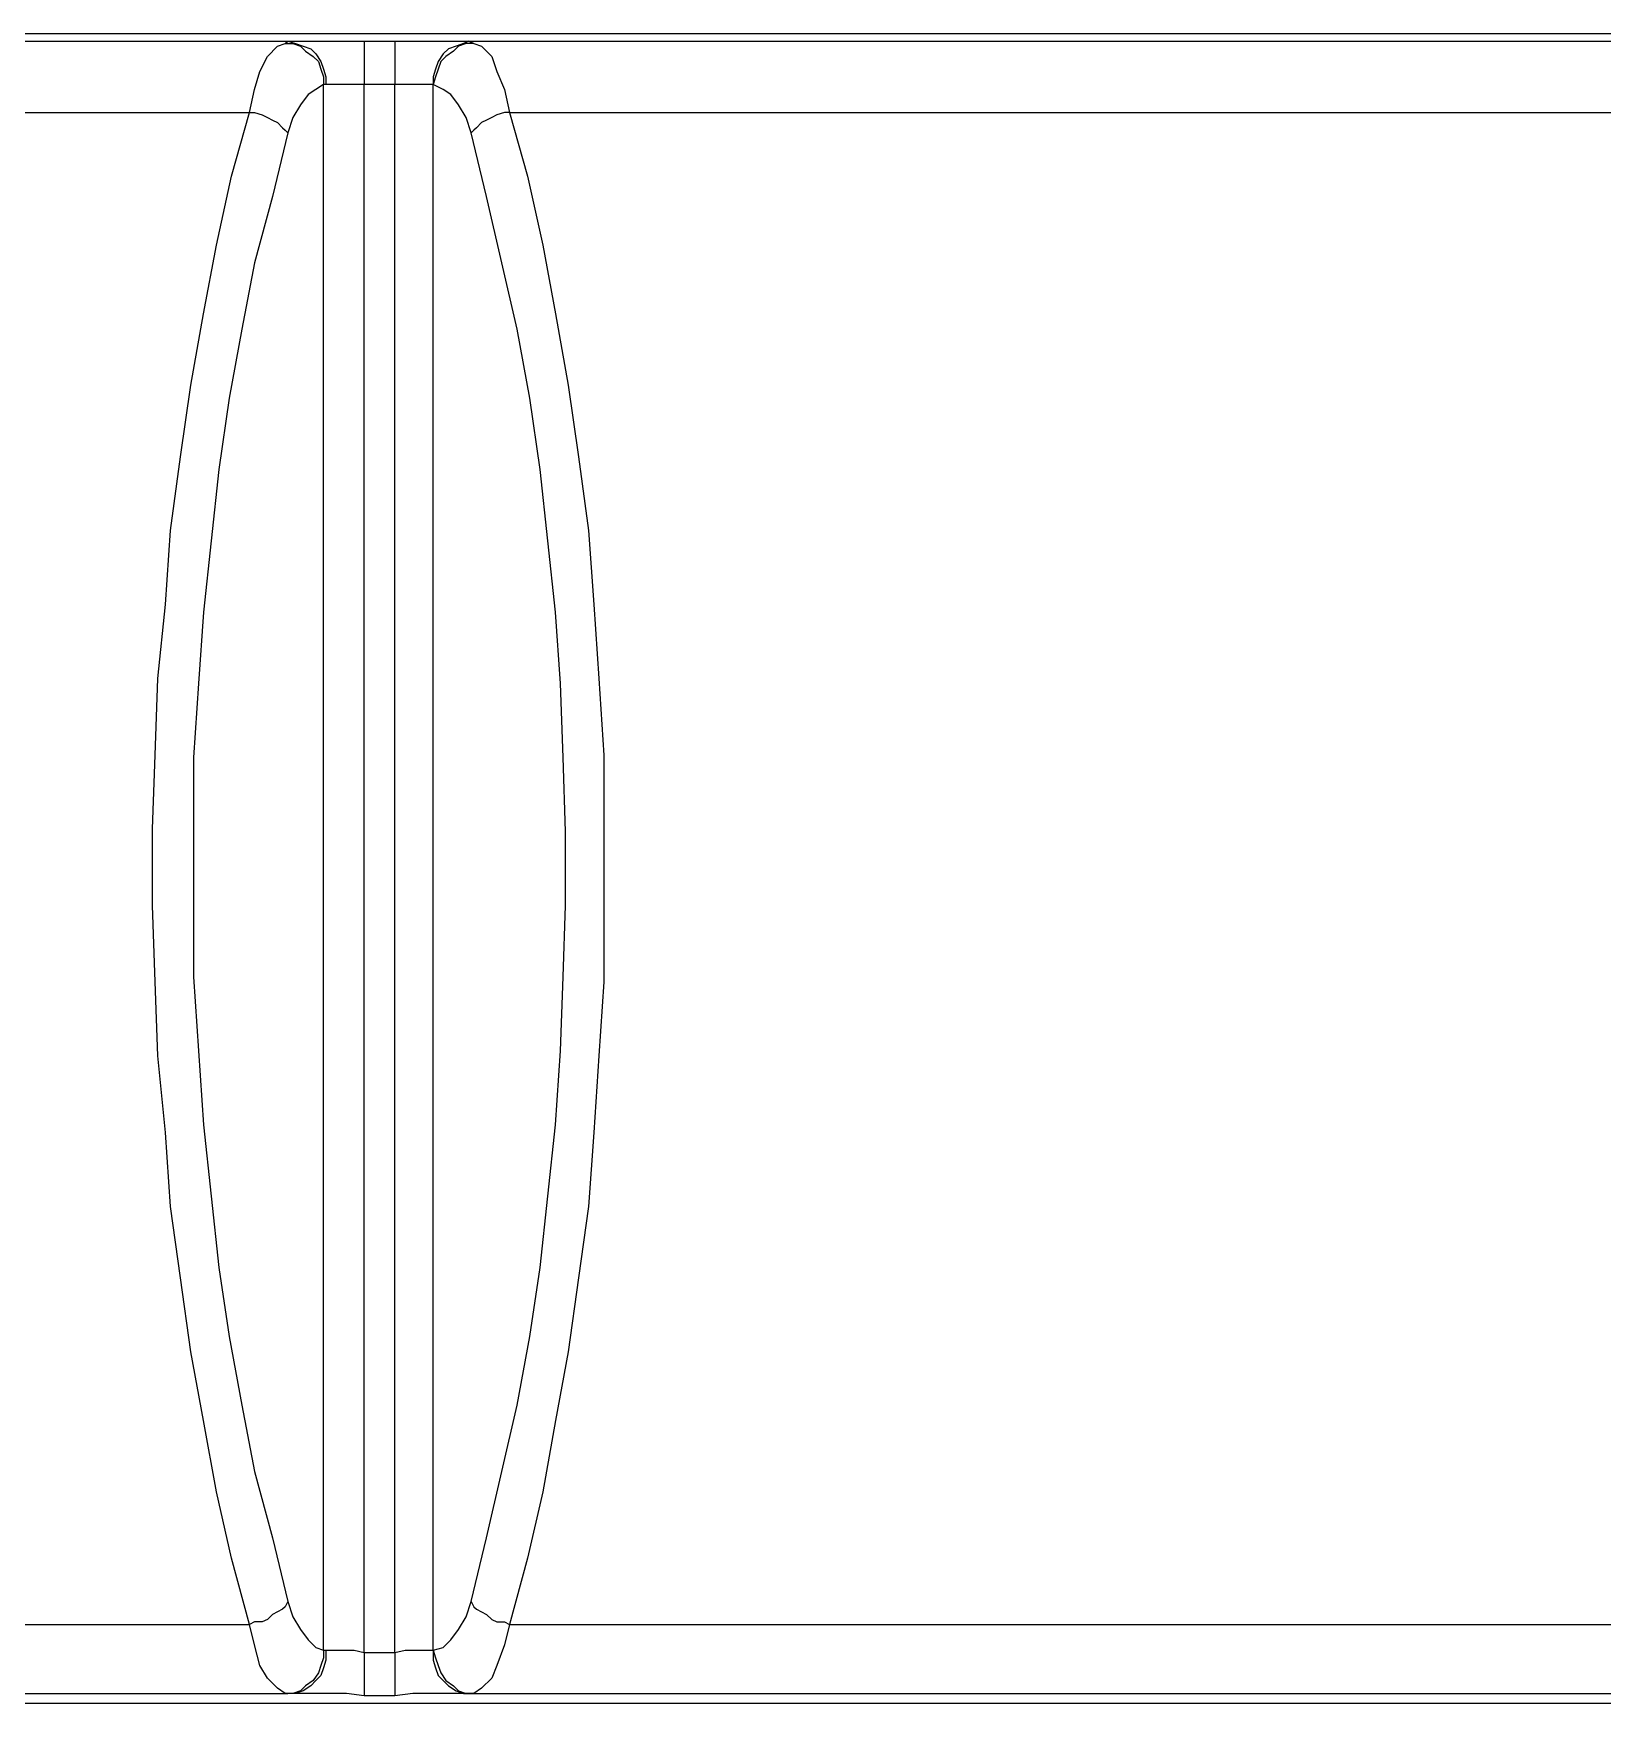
# Model space of a CAD drawing. Header units: centimetres. Extents: x -8.4 to 8.2, y -7.7 to 8.
# Drawn here: x -4.335 to -3.249, y 3.036 to 4.193 of the extents above; entities that cross this region are included whole.
import ezdxf

# ---------------------------------------------------------------- set-up
doc = ezdxf.new("R2010")
doc.units = ezdxf.units.CM
doc.header["$MEASUREMENT"] = 0
doc.layers.add('Layer 1', color=7, linetype='Continuous')

msp = doc.modelspace()

# ---------------------------------------------------------------- linework, layer by layer
at = {"layer": 'Layer 1', "lineweight": 25}
for points in [[(-5.94571, 4.18727), (-5.94571, 4.18727), (-4.1593, 4.18727), (-4.1593, 4.18727)], [(-5.72329, 4.19256), (-5.72329, 4.19256), (-2.46998, 4.19256), (-2.46998, 4.19256)], [(-4.16106, 4.1855), (-4.16106, 4.1855), (-4.1593, 4.18727), (-4.1593, 4.18727)], [(-4.10634, 4.18727), (-4.10634, 4.18727), (-4.08516, 4.18727), (-4.08516, 4.18727)], [(-4.03397, 4.18727), (-4.03397, 4.18727), (-2.24579, 4.18727), (-2.24579, 4.18727)], [(-4.03397, 4.18727), (-4.03397, 4.18727), (-4.03044, 4.1855), (-4.03044, 4.1855)], [(-4.13458, 3.07342), (-4.13458, 3.07342), (-4.13458, 4.15726), (-4.13458, 4.15726)], [(-4.13282, 4.15726), (-4.13282, 4.15726), (-4.13458, 4.15726), (-4.13458, 4.15726)], [(-4.10634, 3.07165), (-4.10634, 3.07165), (-4.10634, 4.15726), (-4.10634, 4.15726)], [(-4.08516, 4.15726), (-4.08516, 4.15726), (-4.10634, 4.15726), (-4.10634, 4.15726)], [(-4.08516, 3.07165), (-4.08516, 3.07165), (-4.08516, 4.15726), (-4.08516, 4.15726)], [(-4.05868, 3.07342), (-4.05868, 3.07342), (-4.05868, 4.15726), (-4.05868, 4.15726)], [(-4.05868, 4.15726), (-4.05868, 4.15726), (-4.05868, 4.15726), (-4.05868, 4.15726)], [(-5.91923, 4.13784), (-5.91923, 4.13784), (-4.18578, 4.13784), (-4.18578, 4.13784)], [(-4.00573, 4.13784), (-4.00573, 4.13784), (-2.27404, 4.13784), (-2.27404, 4.13784)], [(-5.91923, 3.09107), (-5.91923, 3.09107), (-4.18578, 3.09107), (-4.18578, 3.09107)], [(-4.00573, 3.09107), (-4.00573, 3.09107), (-2.27404, 3.09107), (-2.27404, 3.09107)], [(-4.13458, 3.07342), (-4.13458, 3.07342), (-4.13282, 3.07342), (-4.13282, 3.07342)], [(-4.10634, 3.07165), (-4.10634, 3.07165), (-4.08516, 3.07165), (-4.08516, 3.07165)], [(-4.05868, 3.07342), (-4.05868, 3.07342), (-4.05868, 3.07342), (-4.05868, 3.07342)], [(-5.94571, 3.04341), (-5.94571, 3.04341), (-4.1593, 3.04341), (-4.1593, 3.04341)], [(-4.1593, 3.04341), (-4.1593, 3.04341), (-4.16106, 3.04341), (-4.16106, 3.04341)], [(-4.08516, 3.04164), (-4.08516, 3.04164), (-4.10634, 3.04164), (-4.10634, 3.04164)], [(-4.03397, 3.04341), (-4.03397, 3.04341), (-2.24579, 3.04341), (-2.24579, 3.04341)], [(-4.03044, 3.04341), (-4.03044, 3.04341), (-4.03397, 3.04341), (-4.03397, 3.04341)], [(-2.46998, 3.03634), (-2.46998, 3.03634), (-5.72329, 3.03634), (-5.72329, 3.03634)]]:
    msp.add_open_spline(points, degree=3, dxfattribs=at)
for points, knots in [([(-4.1593, 4.18727), (-4.1593, 4.18727), (-4.154, 4.1855), (-4.154, 4.1855), (-4.154, 4.1855), (-4.154, 4.1855), (-4.14871, 4.18374), (-4.14871, 4.18374), (-4.14871, 4.18374), (-4.14871, 4.18374), (-4.14341, 4.18197), (-4.14341, 4.18197), (-4.14341, 4.18197), (-4.14341, 4.18197), (-4.13988, 4.17844), (-4.13988, 4.17844), (-4.13988, 4.17844), (-4.13988, 4.17844), (-4.13635, 4.17315), (-4.13635, 4.17315), (-4.13635, 4.17315), (-4.13635, 4.17315), (-4.13458, 4.16785), (-4.13458, 4.16785), (-4.13458, 4.16785), (-4.13458, 4.16785), (-4.13282, 4.16256), (-4.13282, 4.16256), (-4.13282, 4.16256), (-4.13282, 4.16256), (-4.13282, 4.15726), (-4.13282, 4.15726)], [0, 0, 0, 0, 0.1111111, 0.1111111, 0.1111111, 0.1111111, 0.2222222, 0.2222222, 0.2222222, 0.2222222, 0.3333333, 0.3333333, 0.3333333, 0.3333333, 0.4444444, 0.4444444, 0.4444444, 0.4444444, 0.5555556, 0.5555556, 0.5555556, 0.5555556, 0.6666667, 0.6666667, 0.6666667, 0.6666667, 0.7777778, 0.7777778, 0.7777778, 0.7777778, 1, 1, 1, 1]), ([(-4.1593, 4.18727), (-4.1593, 4.18727), (-4.15047, 4.18727), (-4.15047, 4.18727), (-4.15047, 4.18727), (-4.15047, 4.18727), (-4.14164, 4.18727), (-4.14164, 4.18727), (-4.14164, 4.18727), (-4.14164, 4.18727), (-4.13106, 4.18727), (-4.13106, 4.18727), (-4.13106, 4.18727), (-4.13106, 4.18727), (-4.1187, 4.18727), (-4.1187, 4.18727), (-4.1187, 4.18727), (-4.1187, 4.18727), (-4.10634, 4.18727), (-4.10634, 4.18727)], [0, 0, 0, 0, 0.1666667, 0.1666667, 0.1666667, 0.1666667, 0.3333333, 0.3333333, 0.3333333, 0.3333333, 0.5, 0.5, 0.5, 0.5, 0.6666667, 0.6666667, 0.6666667, 0.6666667, 1, 1, 1, 1]), ([(-4.10634, 4.18727), (-4.10634, 4.18727), (-4.10634, 4.18727), (-4.10634, 4.18727), (-4.10634, 4.18727), (-4.10634, 4.18727), (-4.10634, 4.1855), (-4.10634, 4.1855), (-4.10634, 4.1855), (-4.10634, 4.1855), (-4.10634, 4.18197), (-4.10634, 4.18197), (-4.10634, 4.18197), (-4.10634, 4.18197), (-4.10634, 4.17844), (-4.10634, 4.17844), (-4.10634, 4.17844), (-4.10634, 4.17844), (-4.10634, 4.17315), (-4.10634, 4.17315), (-4.10634, 4.17315), (-4.10634, 4.17315), (-4.10634, 4.16785), (-4.10634, 4.16785), (-4.10634, 4.16785), (-4.10634, 4.16785), (-4.10634, 4.16256), (-4.10634, 4.16256), (-4.10634, 4.16256), (-4.10634, 4.16256), (-4.10634, 4.15726), (-4.10634, 4.15726)], [0, 0, 0, 0, 0.1111111, 0.1111111, 0.1111111, 0.1111111, 0.2222222, 0.2222222, 0.2222222, 0.2222222, 0.3333333, 0.3333333, 0.3333333, 0.3333333, 0.4444444, 0.4444444, 0.4444444, 0.4444444, 0.5555556, 0.5555556, 0.5555556, 0.5555556, 0.6666667, 0.6666667, 0.6666667, 0.6666667, 0.7777778, 0.7777778, 0.7777778, 0.7777778, 1, 1, 1, 1]), ([(-4.08516, 4.18727), (-4.08516, 4.18727), (-4.0728, 4.18727), (-4.0728, 4.18727), (-4.0728, 4.18727), (-4.0728, 4.18727), (-4.06045, 4.18727), (-4.06045, 4.18727), (-4.06045, 4.18727), (-4.06045, 4.18727), (-4.04986, 4.18727), (-4.04986, 4.18727), (-4.04986, 4.18727), (-4.04986, 4.18727), (-4.04103, 4.18727), (-4.04103, 4.18727), (-4.04103, 4.18727), (-4.04103, 4.18727), (-4.03397, 4.18727), (-4.03397, 4.18727)], [0, 0, 0, 0, 0.1666667, 0.1666667, 0.1666667, 0.1666667, 0.3333333, 0.3333333, 0.3333333, 0.3333333, 0.5, 0.5, 0.5, 0.5, 0.6666667, 0.6666667, 0.6666667, 0.6666667, 1, 1, 1, 1]), ([(-4.08516, 4.18727), (-4.08516, 4.18727), (-4.08516, 4.18727), (-4.08516, 4.18727), (-4.08516, 4.18727), (-4.08516, 4.18727), (-4.08516, 4.1855), (-4.08516, 4.1855), (-4.08516, 4.1855), (-4.08516, 4.1855), (-4.08516, 4.18197), (-4.08516, 4.18197), (-4.08516, 4.18197), (-4.08516, 4.18197), (-4.08516, 4.17844), (-4.08516, 4.17844), (-4.08516, 4.17844), (-4.08516, 4.17844), (-4.08516, 4.17315), (-4.08516, 4.17315), (-4.08516, 4.17315), (-4.08516, 4.17315), (-4.08516, 4.16785), (-4.08516, 4.16785), (-4.08516, 4.16785), (-4.08516, 4.16785), (-4.08516, 4.16256), (-4.08516, 4.16256), (-4.08516, 4.16256), (-4.08516, 4.16256), (-4.08516, 4.15726), (-4.08516, 4.15726)], [0, 0, 0, 0, 0.1111111, 0.1111111, 0.1111111, 0.1111111, 0.2222222, 0.2222222, 0.2222222, 0.2222222, 0.3333333, 0.3333333, 0.3333333, 0.3333333, 0.4444444, 0.4444444, 0.4444444, 0.4444444, 0.5555556, 0.5555556, 0.5555556, 0.5555556, 0.6666667, 0.6666667, 0.6666667, 0.6666667, 0.7777778, 0.7777778, 0.7777778, 0.7777778, 1, 1, 1, 1]), ([(-4.03397, 4.18727), (-4.03397, 4.18727), (-4.0375, 4.1855), (-4.0375, 4.1855), (-4.0375, 4.1855), (-4.0375, 4.1855), (-4.04279, 4.18374), (-4.04279, 4.18374), (-4.04279, 4.18374), (-4.04279, 4.18374), (-4.04809, 4.18197), (-4.04809, 4.18197), (-4.04809, 4.18197), (-4.04809, 4.18197), (-4.05162, 4.17844), (-4.05162, 4.17844), (-4.05162, 4.17844), (-4.05162, 4.17844), (-4.05515, 4.17315), (-4.05515, 4.17315), (-4.05515, 4.17315), (-4.05515, 4.17315), (-4.05692, 4.16785), (-4.05692, 4.16785), (-4.05692, 4.16785), (-4.05692, 4.16785), (-4.05868, 4.16256), (-4.05868, 4.16256), (-4.05868, 4.16256), (-4.05868, 4.16256), (-4.05868, 4.15726), (-4.05868, 4.15726)], [0, 0, 0, 0, 0.1111111, 0.1111111, 0.1111111, 0.1111111, 0.2222222, 0.2222222, 0.2222222, 0.2222222, 0.3333333, 0.3333333, 0.3333333, 0.3333333, 0.4444444, 0.4444444, 0.4444444, 0.4444444, 0.5555556, 0.5555556, 0.5555556, 0.5555556, 0.6666667, 0.6666667, 0.6666667, 0.6666667, 0.7777778, 0.7777778, 0.7777778, 0.7777778, 1, 1, 1, 1]), ([(-4.18578, 4.13784), (-4.18578, 4.13784), (-4.18225, 4.15373), (-4.18225, 4.15373), (-4.18225, 4.15373), (-4.18225, 4.15373), (-4.17872, 4.16608), (-4.17872, 4.16608), (-4.17872, 4.16608), (-4.17872, 4.16608), (-4.17342, 4.17668), (-4.17342, 4.17668), (-4.17342, 4.17668), (-4.17342, 4.17668), (-4.16636, 4.18374), (-4.16636, 4.18374), (-4.16636, 4.18374), (-4.16636, 4.18374), (-4.16106, 4.1855), (-4.16106, 4.1855)], [0, 0, 0, 0, 0.1666667, 0.1666667, 0.1666667, 0.1666667, 0.3333333, 0.3333333, 0.3333333, 0.3333333, 0.5, 0.5, 0.5, 0.5, 0.6666667, 0.6666667, 0.6666667, 0.6666667, 1, 1, 1, 1]), ([(-4.16106, 4.1855), (-4.16106, 4.1855), (-4.15577, 4.1855), (-4.15577, 4.1855), (-4.15577, 4.1855), (-4.15577, 4.1855), (-4.15047, 4.18374), (-4.15047, 4.18374), (-4.15047, 4.18374), (-4.15047, 4.18374), (-4.14694, 4.18021), (-4.14694, 4.18021), (-4.14694, 4.18021), (-4.14694, 4.18021), (-4.14164, 4.17668), (-4.14164, 4.17668), (-4.14164, 4.17668), (-4.14164, 4.17668), (-4.13812, 4.17315), (-4.13812, 4.17315), (-4.13812, 4.17315), (-4.13812, 4.17315), (-4.13635, 4.16785), (-4.13635, 4.16785), (-4.13635, 4.16785), (-4.13635, 4.16785), (-4.13458, 4.16256), (-4.13458, 4.16256), (-4.13458, 4.16256), (-4.13458, 4.16256), (-4.13458, 4.15726), (-4.13458, 4.15726)], [0, 0, 0, 0, 0.1111111, 0.1111111, 0.1111111, 0.1111111, 0.2222222, 0.2222222, 0.2222222, 0.2222222, 0.3333333, 0.3333333, 0.3333333, 0.3333333, 0.4444444, 0.4444444, 0.4444444, 0.4444444, 0.5555556, 0.5555556, 0.5555556, 0.5555556, 0.6666667, 0.6666667, 0.6666667, 0.6666667, 0.7777778, 0.7777778, 0.7777778, 0.7777778, 1, 1, 1, 1]), ([(-4.03044, 4.1855), (-4.03044, 4.1855), (-4.03573, 4.1855), (-4.03573, 4.1855), (-4.03573, 4.1855), (-4.03573, 4.1855), (-4.04103, 4.18374), (-4.04103, 4.18374), (-4.04103, 4.18374), (-4.04103, 4.18374), (-4.04456, 4.18021), (-4.04456, 4.18021), (-4.04456, 4.18021), (-4.04456, 4.18021), (-4.04986, 4.17668), (-4.04986, 4.17668), (-4.04986, 4.17668), (-4.04986, 4.17668), (-4.05339, 4.17315), (-4.05339, 4.17315), (-4.05339, 4.17315), (-4.05339, 4.17315), (-4.05515, 4.16785), (-4.05515, 4.16785), (-4.05515, 4.16785), (-4.05515, 4.16785), (-4.05692, 4.16256), (-4.05692, 4.16256), (-4.05692, 4.16256), (-4.05692, 4.16256), (-4.05868, 4.15726), (-4.05868, 4.15726)], [0, 0, 0, 0, 0.1111111, 0.1111111, 0.1111111, 0.1111111, 0.2222222, 0.2222222, 0.2222222, 0.2222222, 0.3333333, 0.3333333, 0.3333333, 0.3333333, 0.4444444, 0.4444444, 0.4444444, 0.4444444, 0.5555556, 0.5555556, 0.5555556, 0.5555556, 0.6666667, 0.6666667, 0.6666667, 0.6666667, 0.7777778, 0.7777778, 0.7777778, 0.7777778, 1, 1, 1, 1]), ([(-4.03044, 4.1855), (-4.03044, 4.1855), (-4.02514, 4.18374), (-4.02514, 4.18374), (-4.02514, 4.18374), (-4.02514, 4.18374), (-4.01808, 4.17668), (-4.01808, 4.17668), (-4.01808, 4.17668), (-4.01808, 4.17668), (-4.01455, 4.16608), (-4.01455, 4.16608), (-4.01455, 4.16608), (-4.01455, 4.16608), (-4.00925, 4.15373), (-4.00925, 4.15373), (-4.00925, 4.15373), (-4.00925, 4.15373), (-4.00573, 4.13784), (-4.00573, 4.13784)], [0, 0, 0, 0, 0.1666667, 0.1666667, 0.1666667, 0.1666667, 0.3333333, 0.3333333, 0.3333333, 0.3333333, 0.5, 0.5, 0.5, 0.5, 0.6666667, 0.6666667, 0.6666667, 0.6666667, 1, 1, 1, 1]), ([(-4.13458, 4.15726), (-4.13458, 4.15726), (-4.13988, 4.15373), (-4.13988, 4.15373), (-4.13988, 4.15373), (-4.13988, 4.15373), (-4.14518, 4.1502), (-4.14518, 4.1502), (-4.14518, 4.1502), (-4.14518, 4.1502), (-4.15047, 4.14314), (-4.15047, 4.14314), (-4.15047, 4.14314), (-4.15047, 4.14314), (-4.15577, 4.13431), (-4.15577, 4.13431), (-4.15577, 4.13431), (-4.15577, 4.13431), (-4.1593, 4.12372), (-4.1593, 4.12372)], [0, 0, 0, 0, 0.1666667, 0.1666667, 0.1666667, 0.1666667, 0.3333333, 0.3333333, 0.3333333, 0.3333333, 0.5, 0.5, 0.5, 0.5, 0.6666667, 0.6666667, 0.6666667, 0.6666667, 1, 1, 1, 1]), ([(-4.10634, 4.15726), (-4.10634, 4.15726), (-4.1134, 4.15726), (-4.1134, 4.15726), (-4.1134, 4.15726), (-4.1134, 4.15726), (-4.1187, 4.15726), (-4.1187, 4.15726), (-4.1187, 4.15726), (-4.1187, 4.15726), (-4.124, 4.15726), (-4.124, 4.15726), (-4.124, 4.15726), (-4.124, 4.15726), (-4.12929, 4.15726), (-4.12929, 4.15726), (-4.12929, 4.15726), (-4.12929, 4.15726), (-4.13282, 4.15726), (-4.13282, 4.15726)], [0, 0, 0, 0, 0.1666667, 0.1666667, 0.1666667, 0.1666667, 0.3333333, 0.3333333, 0.3333333, 0.3333333, 0.5, 0.5, 0.5, 0.5, 0.6666667, 0.6666667, 0.6666667, 0.6666667, 1, 1, 1, 1]), ([(-4.05868, 4.15726), (-4.05868, 4.15726), (-4.06221, 4.15726), (-4.06221, 4.15726), (-4.06221, 4.15726), (-4.06221, 4.15726), (-4.06751, 4.15726), (-4.06751, 4.15726), (-4.06751, 4.15726), (-4.06751, 4.15726), (-4.0728, 4.15726), (-4.0728, 4.15726), (-4.0728, 4.15726), (-4.0728, 4.15726), (-4.0781, 4.15726), (-4.0781, 4.15726), (-4.0781, 4.15726), (-4.0781, 4.15726), (-4.08516, 4.15726), (-4.08516, 4.15726)], [0, 0, 0, 0, 0.1666667, 0.1666667, 0.1666667, 0.1666667, 0.3333333, 0.3333333, 0.3333333, 0.3333333, 0.5, 0.5, 0.5, 0.5, 0.6666667, 0.6666667, 0.6666667, 0.6666667, 1, 1, 1, 1]), ([(-4.0322, 4.12372), (-4.0322, 4.12372), (-4.03573, 4.13431), (-4.03573, 4.13431), (-4.03573, 4.13431), (-4.03573, 4.13431), (-4.04103, 4.14314), (-4.04103, 4.14314), (-4.04103, 4.14314), (-4.04103, 4.14314), (-4.04632, 4.1502), (-4.04632, 4.1502), (-4.04632, 4.1502), (-4.04632, 4.1502), (-4.05162, 4.15373), (-4.05162, 4.15373), (-4.05162, 4.15373), (-4.05162, 4.15373), (-4.05868, 4.15726), (-4.05868, 4.15726)], [0, 0, 0, 0, 0.1666667, 0.1666667, 0.1666667, 0.1666667, 0.3333333, 0.3333333, 0.3333333, 0.3333333, 0.5, 0.5, 0.5, 0.5, 0.6666667, 0.6666667, 0.6666667, 0.6666667, 1, 1, 1, 1]), ([(-4.18578, 3.09107), (-4.18578, 3.09107), (-4.19813, 3.13696), (-4.19813, 3.13696), (-4.19813, 3.13696), (-4.19813, 3.13696), (-4.20873, 3.18286), (-4.20873, 3.18286), (-4.20873, 3.18286), (-4.20873, 3.18286), (-4.21755, 3.23229), (-4.21755, 3.23229), (-4.21755, 3.23229), (-4.21755, 3.23229), (-4.22638, 3.27995), (-4.22638, 3.27995), (-4.22638, 3.27995), (-4.22638, 3.27995), (-4.23344, 3.33114), (-4.23344, 3.33114), (-4.23344, 3.33114), (-4.23344, 3.33114), (-4.2405, 3.38056), (-4.2405, 3.38056), (-4.2405, 3.38056), (-4.2405, 3.38056), (-4.24403, 3.43176), (-4.24403, 3.43176), (-4.24403, 3.43176), (-4.24403, 3.43176), (-4.24933, 3.48471), (-4.24933, 3.48471), (-4.24933, 3.48471), (-4.24933, 3.48471), (-4.25109, 3.53591), (-4.25109, 3.53591), (-4.25109, 3.53591), (-4.25109, 3.53591), (-4.25285, 3.58886), (-4.25285, 3.58886), (-4.25285, 3.58886), (-4.25285, 3.58886), (-4.25285, 3.64181), (-4.25285, 3.64181), (-4.25285, 3.64181), (-4.25285, 3.64181), (-4.25109, 3.69301), (-4.25109, 3.69301), (-4.25109, 3.69301), (-4.25109, 3.69301), (-4.24933, 3.74596), (-4.24933, 3.74596), (-4.24933, 3.74596), (-4.24933, 3.74596), (-4.24403, 3.79716), (-4.24403, 3.79716), (-4.24403, 3.79716), (-4.24403, 3.79716), (-4.2405, 3.84835), (-4.2405, 3.84835), (-4.2405, 3.84835), (-4.2405, 3.84835), (-4.23344, 3.89954), (-4.23344, 3.89954), (-4.23344, 3.89954), (-4.23344, 3.89954), (-4.22638, 3.94897), (-4.22638, 3.94897), (-4.22638, 3.94897), (-4.22638, 3.94897), (-4.21755, 3.99839), (-4.21755, 3.99839), (-4.21755, 3.99839), (-4.21755, 3.99839), (-4.20873, 4.04605), (-4.20873, 4.04605), (-4.20873, 4.04605), (-4.20873, 4.04605), (-4.19813, 4.09371), (-4.19813, 4.09371), (-4.19813, 4.09371), (-4.19813, 4.09371), (-4.18578, 4.13784), (-4.18578, 4.13784)], [0, 0, 0, 0, 0.0454545, 0.0454545, 0.0454545, 0.0454545, 0.0909091, 0.0909091, 0.0909091, 0.0909091, 0.1363636, 0.1363636, 0.1363636, 0.1363636, 0.1818182, 0.1818182, 0.1818182, 0.1818182, 0.2272727, 0.2272727, 0.2272727, 0.2272727, 0.2727273, 0.2727273, 0.2727273, 0.2727273, 0.3181818, 0.3181818, 0.3181818, 0.3181818, 0.3636364, 0.3636364, 0.3636364, 0.3636364, 0.4090909, 0.4090909, 0.4090909, 0.4090909, 0.4545455, 0.4545455, 0.4545455, 0.4545455, 0.5, 0.5, 0.5, 0.5, 0.5454545, 0.5454545, 0.5454545, 0.5454545, 0.5909091, 0.5909091, 0.5909091, 0.5909091, 0.6363636, 0.6363636, 0.6363636, 0.6363636, 0.6818182, 0.6818182, 0.6818182, 0.6818182, 0.7272727, 0.7272727, 0.7272727, 0.7272727, 0.7727273, 0.7727273, 0.7727273, 0.7727273, 0.8181818, 0.8181818, 0.8181818, 0.8181818, 0.8636364, 0.8636364, 0.8636364, 0.8636364, 0.9090909, 0.9090909, 0.9090909, 0.9090909, 1, 1, 1, 1]), ([(-4.18578, 4.13784), (-4.18578, 4.13784), (-4.18225, 4.13784), (-4.18225, 4.13784), (-4.18225, 4.13784), (-4.18225, 4.13784), (-4.17695, 4.13608), (-4.17695, 4.13608), (-4.17695, 4.13608), (-4.17695, 4.13608), (-4.17342, 4.13431), (-4.17342, 4.13431), (-4.17342, 4.13431), (-4.17342, 4.13431), (-4.16989, 4.13254), (-4.16989, 4.13254), (-4.16989, 4.13254), (-4.16989, 4.13254), (-4.16636, 4.13078), (-4.16636, 4.13078), (-4.16636, 4.13078), (-4.16636, 4.13078), (-4.16283, 4.12725), (-4.16283, 4.12725), (-4.16283, 4.12725), (-4.16283, 4.12725), (-4.16106, 4.12548), (-4.16106, 4.12548), (-4.16106, 4.12548), (-4.16106, 4.12548), (-4.1593, 4.12372), (-4.1593, 4.12372)], [0, 0, 0, 0, 0.1111111, 0.1111111, 0.1111111, 0.1111111, 0.2222222, 0.2222222, 0.2222222, 0.2222222, 0.3333333, 0.3333333, 0.3333333, 0.3333333, 0.4444444, 0.4444444, 0.4444444, 0.4444444, 0.5555556, 0.5555556, 0.5555556, 0.5555556, 0.6666667, 0.6666667, 0.6666667, 0.6666667, 0.7777778, 0.7777778, 0.7777778, 0.7777778, 1, 1, 1, 1]), ([(-4.00573, 4.13784), (-4.00573, 4.13784), (-4.00925, 4.13784), (-4.00925, 4.13784), (-4.00925, 4.13784), (-4.00925, 4.13784), (-4.01455, 4.13608), (-4.01455, 4.13608), (-4.01455, 4.13608), (-4.01455, 4.13608), (-4.01808, 4.13431), (-4.01808, 4.13431), (-4.01808, 4.13431), (-4.01808, 4.13431), (-4.02161, 4.13254), (-4.02161, 4.13254), (-4.02161, 4.13254), (-4.02161, 4.13254), (-4.02514, 4.13078), (-4.02514, 4.13078), (-4.02514, 4.13078), (-4.02514, 4.13078), (-4.02867, 4.12725), (-4.02867, 4.12725), (-4.02867, 4.12725), (-4.02867, 4.12725), (-4.03044, 4.12548), (-4.03044, 4.12548), (-4.03044, 4.12548), (-4.03044, 4.12548), (-4.0322, 4.12372), (-4.0322, 4.12372)], [0, 0, 0, 0, 0.1111111, 0.1111111, 0.1111111, 0.1111111, 0.2222222, 0.2222222, 0.2222222, 0.2222222, 0.3333333, 0.3333333, 0.3333333, 0.3333333, 0.4444444, 0.4444444, 0.4444444, 0.4444444, 0.5555556, 0.5555556, 0.5555556, 0.5555556, 0.6666667, 0.6666667, 0.6666667, 0.6666667, 0.7777778, 0.7777778, 0.7777778, 0.7777778, 1, 1, 1, 1]), ([(-4.00573, 4.13784), (-4.00573, 4.13784), (-3.99337, 4.09371), (-3.99337, 4.09371), (-3.99337, 4.09371), (-3.99337, 4.09371), (-3.98277, 4.04605), (-3.98277, 4.04605), (-3.98277, 4.04605), (-3.98277, 4.04605), (-3.97395, 3.99839), (-3.97395, 3.99839), (-3.97395, 3.99839), (-3.97395, 3.99839), (-3.96513, 3.94897), (-3.96513, 3.94897), (-3.96513, 3.94897), (-3.96513, 3.94897), (-3.95807, 3.89954), (-3.95807, 3.89954), (-3.95807, 3.89954), (-3.95807, 3.89954), (-3.951, 3.84835), (-3.951, 3.84835), (-3.951, 3.84835), (-3.951, 3.84835), (-3.94747, 3.79716), (-3.94747, 3.79716), (-3.94747, 3.79716), (-3.94747, 3.79716), (-3.94394, 3.74596), (-3.94394, 3.74596), (-3.94394, 3.74596), (-3.94394, 3.74596), (-3.94041, 3.69301), (-3.94041, 3.69301), (-3.94041, 3.69301), (-3.94041, 3.69301), (-3.94041, 3.64181), (-3.94041, 3.64181), (-3.94041, 3.64181), (-3.94041, 3.64181), (-3.94041, 3.58886), (-3.94041, 3.58886), (-3.94041, 3.58886), (-3.94041, 3.58886), (-3.94041, 3.53591), (-3.94041, 3.53591), (-3.94041, 3.53591), (-3.94041, 3.53591), (-3.94394, 3.48471), (-3.94394, 3.48471), (-3.94394, 3.48471), (-3.94394, 3.48471), (-3.94747, 3.43176), (-3.94747, 3.43176), (-3.94747, 3.43176), (-3.94747, 3.43176), (-3.951, 3.38056), (-3.951, 3.38056), (-3.951, 3.38056), (-3.951, 3.38056), (-3.95807, 3.33114), (-3.95807, 3.33114), (-3.95807, 3.33114), (-3.95807, 3.33114), (-3.96513, 3.27995), (-3.96513, 3.27995), (-3.96513, 3.27995), (-3.96513, 3.27995), (-3.97395, 3.23229), (-3.97395, 3.23229), (-3.97395, 3.23229), (-3.97395, 3.23229), (-3.98277, 3.18286), (-3.98277, 3.18286), (-3.98277, 3.18286), (-3.98277, 3.18286), (-3.99337, 3.13696), (-3.99337, 3.13696), (-3.99337, 3.13696), (-3.99337, 3.13696), (-4.00573, 3.09107), (-4.00573, 3.09107)], [0, 0, 0, 0, 0.0454545, 0.0454545, 0.0454545, 0.0454545, 0.0909091, 0.0909091, 0.0909091, 0.0909091, 0.1363636, 0.1363636, 0.1363636, 0.1363636, 0.1818182, 0.1818182, 0.1818182, 0.1818182, 0.2272727, 0.2272727, 0.2272727, 0.2272727, 0.2727273, 0.2727273, 0.2727273, 0.2727273, 0.3181818, 0.3181818, 0.3181818, 0.3181818, 0.3636364, 0.3636364, 0.3636364, 0.3636364, 0.4090909, 0.4090909, 0.4090909, 0.4090909, 0.4545455, 0.4545455, 0.4545455, 0.4545455, 0.5, 0.5, 0.5, 0.5, 0.5454545, 0.5454545, 0.5454545, 0.5454545, 0.5909091, 0.5909091, 0.5909091, 0.5909091, 0.6363636, 0.6363636, 0.6363636, 0.6363636, 0.6818182, 0.6818182, 0.6818182, 0.6818182, 0.7272727, 0.7272727, 0.7272727, 0.7272727, 0.7727273, 0.7727273, 0.7727273, 0.7727273, 0.8181818, 0.8181818, 0.8181818, 0.8181818, 0.8636364, 0.8636364, 0.8636364, 0.8636364, 0.9090909, 0.9090909, 0.9090909, 0.9090909, 1, 1, 1, 1]), ([(-4.1593, 4.12372), (-4.1593, 4.12372), (-4.16989, 4.07959), (-4.16989, 4.07959), (-4.16989, 4.07959), (-4.16989, 4.07959), (-4.18225, 4.0337), (-4.18225, 4.0337), (-4.18225, 4.0337), (-4.18225, 4.0337), (-4.19107, 3.9878), (-4.19107, 3.9878), (-4.19107, 3.9878), (-4.19107, 3.9878), (-4.1999, 3.94014), (-4.1999, 3.94014), (-4.1999, 3.94014), (-4.1999, 3.94014), (-4.20696, 3.89071), (-4.20696, 3.89071), (-4.20696, 3.89071), (-4.20696, 3.89071), (-4.21226, 3.84129), (-4.21226, 3.84129), (-4.21226, 3.84129), (-4.21226, 3.84129), (-4.21755, 3.79186), (-4.21755, 3.79186), (-4.21755, 3.79186), (-4.21755, 3.79186), (-4.22108, 3.74244), (-4.22108, 3.74244), (-4.22108, 3.74244), (-4.22108, 3.74244), (-4.22461, 3.69124), (-4.22461, 3.69124), (-4.22461, 3.69124), (-4.22461, 3.69124), (-4.22461, 3.64005), (-4.22461, 3.64005), (-4.22461, 3.64005), (-4.22461, 3.64005), (-4.22461, 3.58886), (-4.22461, 3.58886), (-4.22461, 3.58886), (-4.22461, 3.58886), (-4.22461, 3.53943), (-4.22461, 3.53943), (-4.22461, 3.53943), (-4.22461, 3.53943), (-4.22108, 3.48824), (-4.22108, 3.48824), (-4.22108, 3.48824), (-4.22108, 3.48824), (-4.21755, 3.43705), (-4.21755, 3.43705), (-4.21755, 3.43705), (-4.21755, 3.43705), (-4.21226, 3.38762), (-4.21226, 3.38762), (-4.21226, 3.38762), (-4.21226, 3.38762), (-4.20696, 3.3382), (-4.20696, 3.3382), (-4.20696, 3.3382), (-4.20696, 3.3382), (-4.1999, 3.29054), (-4.1999, 3.29054), (-4.1999, 3.29054), (-4.1999, 3.29054), (-4.19107, 3.24287), (-4.19107, 3.24287), (-4.19107, 3.24287), (-4.19107, 3.24287), (-4.18225, 3.19698), (-4.18225, 3.19698), (-4.18225, 3.19698), (-4.18225, 3.19698), (-4.16989, 3.15109), (-4.16989, 3.15109), (-4.16989, 3.15109), (-4.16989, 3.15109), (-4.1593, 3.10696), (-4.1593, 3.10696)], [0, 0, 0, 0, 0.0454545, 0.0454545, 0.0454545, 0.0454545, 0.0909091, 0.0909091, 0.0909091, 0.0909091, 0.1363636, 0.1363636, 0.1363636, 0.1363636, 0.1818182, 0.1818182, 0.1818182, 0.1818182, 0.2272727, 0.2272727, 0.2272727, 0.2272727, 0.2727273, 0.2727273, 0.2727273, 0.2727273, 0.3181818, 0.3181818, 0.3181818, 0.3181818, 0.3636364, 0.3636364, 0.3636364, 0.3636364, 0.4090909, 0.4090909, 0.4090909, 0.4090909, 0.4545455, 0.4545455, 0.4545455, 0.4545455, 0.5, 0.5, 0.5, 0.5, 0.5454545, 0.5454545, 0.5454545, 0.5454545, 0.5909091, 0.5909091, 0.5909091, 0.5909091, 0.6363636, 0.6363636, 0.6363636, 0.6363636, 0.6818182, 0.6818182, 0.6818182, 0.6818182, 0.7272727, 0.7272727, 0.7272727, 0.7272727, 0.7727273, 0.7727273, 0.7727273, 0.7727273, 0.8181818, 0.8181818, 0.8181818, 0.8181818, 0.8636364, 0.8636364, 0.8636364, 0.8636364, 0.9090909, 0.9090909, 0.9090909, 0.9090909, 1, 1, 1, 1]), ([(-4.0322, 3.10696), (-4.0322, 3.10696), (-4.02161, 3.15109), (-4.02161, 3.15109), (-4.02161, 3.15109), (-4.02161, 3.15109), (-4.01102, 3.19698), (-4.01102, 3.19698), (-4.01102, 3.19698), (-4.01102, 3.19698), (-4.00043, 3.24287), (-4.00043, 3.24287), (-4.00043, 3.24287), (-4.00043, 3.24287), (-3.9916, 3.29054), (-3.9916, 3.29054), (-3.9916, 3.29054), (-3.9916, 3.29054), (-3.98454, 3.3382), (-3.98454, 3.3382), (-3.98454, 3.3382), (-3.98454, 3.3382), (-3.97925, 3.38762), (-3.97925, 3.38762), (-3.97925, 3.38762), (-3.97925, 3.38762), (-3.97395, 3.43705), (-3.97395, 3.43705), (-3.97395, 3.43705), (-3.97395, 3.43705), (-3.97042, 3.48824), (-3.97042, 3.48824), (-3.97042, 3.48824), (-3.97042, 3.48824), (-3.96865, 3.53943), (-3.96865, 3.53943), (-3.96865, 3.53943), (-3.96865, 3.53943), (-3.96689, 3.58886), (-3.96689, 3.58886), (-3.96689, 3.58886), (-3.96689, 3.58886), (-3.96689, 3.64005), (-3.96689, 3.64005), (-3.96689, 3.64005), (-3.96689, 3.64005), (-3.96865, 3.69124), (-3.96865, 3.69124), (-3.96865, 3.69124), (-3.96865, 3.69124), (-3.97042, 3.74244), (-3.97042, 3.74244), (-3.97042, 3.74244), (-3.97042, 3.74244), (-3.97395, 3.79186), (-3.97395, 3.79186), (-3.97395, 3.79186), (-3.97395, 3.79186), (-3.97925, 3.84129), (-3.97925, 3.84129), (-3.97925, 3.84129), (-3.97925, 3.84129), (-3.98454, 3.89071), (-3.98454, 3.89071), (-3.98454, 3.89071), (-3.98454, 3.89071), (-3.9916, 3.94014), (-3.9916, 3.94014), (-3.9916, 3.94014), (-3.9916, 3.94014), (-4.00043, 3.9878), (-4.00043, 3.9878), (-4.00043, 3.9878), (-4.00043, 3.9878), (-4.01102, 4.0337), (-4.01102, 4.0337), (-4.01102, 4.0337), (-4.01102, 4.0337), (-4.02161, 4.07959), (-4.02161, 4.07959), (-4.02161, 4.07959), (-4.02161, 4.07959), (-4.0322, 4.12372), (-4.0322, 4.12372)], [0, 0, 0, 0, 0.0454545, 0.0454545, 0.0454545, 0.0454545, 0.0909091, 0.0909091, 0.0909091, 0.0909091, 0.1363636, 0.1363636, 0.1363636, 0.1363636, 0.1818182, 0.1818182, 0.1818182, 0.1818182, 0.2272727, 0.2272727, 0.2272727, 0.2272727, 0.2727273, 0.2727273, 0.2727273, 0.2727273, 0.3181818, 0.3181818, 0.3181818, 0.3181818, 0.3636364, 0.3636364, 0.3636364, 0.3636364, 0.4090909, 0.4090909, 0.4090909, 0.4090909, 0.4545455, 0.4545455, 0.4545455, 0.4545455, 0.5, 0.5, 0.5, 0.5, 0.5454545, 0.5454545, 0.5454545, 0.5454545, 0.5909091, 0.5909091, 0.5909091, 0.5909091, 0.6363636, 0.6363636, 0.6363636, 0.6363636, 0.6818182, 0.6818182, 0.6818182, 0.6818182, 0.7272727, 0.7272727, 0.7272727, 0.7272727, 0.7727273, 0.7727273, 0.7727273, 0.7727273, 0.8181818, 0.8181818, 0.8181818, 0.8181818, 0.8636364, 0.8636364, 0.8636364, 0.8636364, 0.9090909, 0.9090909, 0.9090909, 0.9090909, 1, 1, 1, 1]), ([(-4.1593, 3.10696), (-4.1593, 3.10696), (-4.16106, 3.10342), (-4.16106, 3.10342), (-4.16106, 3.10342), (-4.16106, 3.10342), (-4.16283, 3.10166), (-4.16283, 3.10166), (-4.16283, 3.10166), (-4.16283, 3.10166), (-4.16636, 3.09989), (-4.16636, 3.09989), (-4.16636, 3.09989), (-4.16636, 3.09989), (-4.16989, 3.09813), (-4.16989, 3.09813), (-4.16989, 3.09813), (-4.16989, 3.09813), (-4.17342, 3.0946), (-4.17342, 3.0946), (-4.17342, 3.0946), (-4.17342, 3.0946), (-4.17695, 3.09283), (-4.17695, 3.09283), (-4.17695, 3.09283), (-4.17695, 3.09283), (-4.18225, 3.09283), (-4.18225, 3.09283), (-4.18225, 3.09283), (-4.18225, 3.09283), (-4.18578, 3.09107), (-4.18578, 3.09107)], [0, 0, 0, 0, 0.1111111, 0.1111111, 0.1111111, 0.1111111, 0.2222222, 0.2222222, 0.2222222, 0.2222222, 0.3333333, 0.3333333, 0.3333333, 0.3333333, 0.4444444, 0.4444444, 0.4444444, 0.4444444, 0.5555556, 0.5555556, 0.5555556, 0.5555556, 0.6666667, 0.6666667, 0.6666667, 0.6666667, 0.7777778, 0.7777778, 0.7777778, 0.7777778, 1, 1, 1, 1]), ([(-4.1593, 3.10696), (-4.1593, 3.10696), (-4.15577, 3.09636), (-4.15577, 3.09636), (-4.15577, 3.09636), (-4.15577, 3.09636), (-4.15047, 3.08754), (-4.15047, 3.08754), (-4.15047, 3.08754), (-4.15047, 3.08754), (-4.14518, 3.08048), (-4.14518, 3.08048), (-4.14518, 3.08048), (-4.14518, 3.08048), (-4.13988, 3.07518), (-4.13988, 3.07518), (-4.13988, 3.07518), (-4.13988, 3.07518), (-4.13458, 3.07342), (-4.13458, 3.07342)], [0, 0, 0, 0, 0.1666667, 0.1666667, 0.1666667, 0.1666667, 0.3333333, 0.3333333, 0.3333333, 0.3333333, 0.5, 0.5, 0.5, 0.5, 0.6666667, 0.6666667, 0.6666667, 0.6666667, 1, 1, 1, 1]), ([(-4.05868, 3.07342), (-4.05868, 3.07342), (-4.05162, 3.07518), (-4.05162, 3.07518), (-4.05162, 3.07518), (-4.05162, 3.07518), (-4.04632, 3.08048), (-4.04632, 3.08048), (-4.04632, 3.08048), (-4.04632, 3.08048), (-4.04103, 3.08754), (-4.04103, 3.08754), (-4.04103, 3.08754), (-4.04103, 3.08754), (-4.03573, 3.09636), (-4.03573, 3.09636), (-4.03573, 3.09636), (-4.03573, 3.09636), (-4.0322, 3.10696), (-4.0322, 3.10696)], [0, 0, 0, 0, 0.1666667, 0.1666667, 0.1666667, 0.1666667, 0.3333333, 0.3333333, 0.3333333, 0.3333333, 0.5, 0.5, 0.5, 0.5, 0.6666667, 0.6666667, 0.6666667, 0.6666667, 1, 1, 1, 1]), ([(-4.0322, 3.10696), (-4.0322, 3.10696), (-4.03044, 3.10342), (-4.03044, 3.10342), (-4.03044, 3.10342), (-4.03044, 3.10342), (-4.02867, 3.10166), (-4.02867, 3.10166), (-4.02867, 3.10166), (-4.02867, 3.10166), (-4.02514, 3.09989), (-4.02514, 3.09989), (-4.02514, 3.09989), (-4.02514, 3.09989), (-4.02161, 3.09813), (-4.02161, 3.09813), (-4.02161, 3.09813), (-4.02161, 3.09813), (-4.01808, 3.0946), (-4.01808, 3.0946), (-4.01808, 3.0946), (-4.01808, 3.0946), (-4.01455, 3.09283), (-4.01455, 3.09283), (-4.01455, 3.09283), (-4.01455, 3.09283), (-4.00925, 3.09283), (-4.00925, 3.09283), (-4.00925, 3.09283), (-4.00925, 3.09283), (-4.00573, 3.09107), (-4.00573, 3.09107)], [0, 0, 0, 0, 0.1111111, 0.1111111, 0.1111111, 0.1111111, 0.2222222, 0.2222222, 0.2222222, 0.2222222, 0.3333333, 0.3333333, 0.3333333, 0.3333333, 0.4444444, 0.4444444, 0.4444444, 0.4444444, 0.5555556, 0.5555556, 0.5555556, 0.5555556, 0.6666667, 0.6666667, 0.6666667, 0.6666667, 0.7777778, 0.7777778, 0.7777778, 0.7777778, 1, 1, 1, 1]), ([(-4.16106, 3.04341), (-4.16106, 3.04341), (-4.16636, 3.04694), (-4.16636, 3.04694), (-4.16636, 3.04694), (-4.16636, 3.04694), (-4.17342, 3.054), (-4.17342, 3.054), (-4.17342, 3.054), (-4.17342, 3.054), (-4.17872, 3.06282), (-4.17872, 3.06282), (-4.17872, 3.06282), (-4.17872, 3.06282), (-4.18225, 3.07694), (-4.18225, 3.07694), (-4.18225, 3.07694), (-4.18225, 3.07694), (-4.18578, 3.09107), (-4.18578, 3.09107)], [0, 0, 0, 0, 0.1666667, 0.1666667, 0.1666667, 0.1666667, 0.3333333, 0.3333333, 0.3333333, 0.3333333, 0.5, 0.5, 0.5, 0.5, 0.6666667, 0.6666667, 0.6666667, 0.6666667, 1, 1, 1, 1]), ([(-4.00573, 3.09107), (-4.00573, 3.09107), (-4.00925, 3.07694), (-4.00925, 3.07694), (-4.00925, 3.07694), (-4.00925, 3.07694), (-4.01455, 3.06282), (-4.01455, 3.06282), (-4.01455, 3.06282), (-4.01455, 3.06282), (-4.01808, 3.054), (-4.01808, 3.054), (-4.01808, 3.054), (-4.01808, 3.054), (-4.02514, 3.04694), (-4.02514, 3.04694), (-4.02514, 3.04694), (-4.02514, 3.04694), (-4.03044, 3.04341), (-4.03044, 3.04341)], [0, 0, 0, 0, 0.1666667, 0.1666667, 0.1666667, 0.1666667, 0.3333333, 0.3333333, 0.3333333, 0.3333333, 0.5, 0.5, 0.5, 0.5, 0.6666667, 0.6666667, 0.6666667, 0.6666667, 1, 1, 1, 1]), ([(-4.13458, 3.07342), (-4.13458, 3.07342), (-4.13458, 3.06812), (-4.13458, 3.06812), (-4.13458, 3.06812), (-4.13458, 3.06812), (-4.13635, 3.06282), (-4.13635, 3.06282), (-4.13635, 3.06282), (-4.13635, 3.06282), (-4.13812, 3.05753), (-4.13812, 3.05753), (-4.13812, 3.05753), (-4.13812, 3.05753), (-4.14164, 3.05223), (-4.14164, 3.05223), (-4.14164, 3.05223), (-4.14164, 3.05223), (-4.14694, 3.0487), (-4.14694, 3.0487), (-4.14694, 3.0487), (-4.14694, 3.0487), (-4.15047, 3.04517), (-4.15047, 3.04517), (-4.15047, 3.04517), (-4.15047, 3.04517), (-4.15577, 3.04341), (-4.15577, 3.04341), (-4.15577, 3.04341), (-4.15577, 3.04341), (-4.16106, 3.04341), (-4.16106, 3.04341)], [0, 0, 0, 0, 0.1111111, 0.1111111, 0.1111111, 0.1111111, 0.2222222, 0.2222222, 0.2222222, 0.2222222, 0.3333333, 0.3333333, 0.3333333, 0.3333333, 0.4444444, 0.4444444, 0.4444444, 0.4444444, 0.5555556, 0.5555556, 0.5555556, 0.5555556, 0.6666667, 0.6666667, 0.6666667, 0.6666667, 0.7777778, 0.7777778, 0.7777778, 0.7777778, 1, 1, 1, 1]), ([(-4.13282, 3.07342), (-4.13282, 3.07342), (-4.13282, 3.06636), (-4.13282, 3.06636), (-4.13282, 3.06636), (-4.13282, 3.06636), (-4.13458, 3.06106), (-4.13458, 3.06106), (-4.13458, 3.06106), (-4.13458, 3.06106), (-4.13635, 3.05576), (-4.13635, 3.05576), (-4.13635, 3.05576), (-4.13635, 3.05576), (-4.13988, 3.05223), (-4.13988, 3.05223), (-4.13988, 3.05223), (-4.13988, 3.05223), (-4.14341, 3.0487), (-4.14341, 3.0487), (-4.14341, 3.0487), (-4.14341, 3.0487), (-4.14871, 3.04517), (-4.14871, 3.04517), (-4.14871, 3.04517), (-4.14871, 3.04517), (-4.154, 3.04341), (-4.154, 3.04341), (-4.154, 3.04341), (-4.154, 3.04341), (-4.1593, 3.04341), (-4.1593, 3.04341)], [0, 0, 0, 0, 0.1111111, 0.1111111, 0.1111111, 0.1111111, 0.2222222, 0.2222222, 0.2222222, 0.2222222, 0.3333333, 0.3333333, 0.3333333, 0.3333333, 0.4444444, 0.4444444, 0.4444444, 0.4444444, 0.5555556, 0.5555556, 0.5555556, 0.5555556, 0.6666667, 0.6666667, 0.6666667, 0.6666667, 0.7777778, 0.7777778, 0.7777778, 0.7777778, 1, 1, 1, 1]), ([(-4.13282, 3.07342), (-4.13282, 3.07342), (-4.12929, 3.07342), (-4.12929, 3.07342), (-4.12929, 3.07342), (-4.12929, 3.07342), (-4.124, 3.07342), (-4.124, 3.07342), (-4.124, 3.07342), (-4.124, 3.07342), (-4.1187, 3.07342), (-4.1187, 3.07342), (-4.1187, 3.07342), (-4.1187, 3.07342), (-4.1134, 3.07342), (-4.1134, 3.07342), (-4.1134, 3.07342), (-4.1134, 3.07342), (-4.10634, 3.07165), (-4.10634, 3.07165)], [0, 0, 0, 0, 0.1666667, 0.1666667, 0.1666667, 0.1666667, 0.3333333, 0.3333333, 0.3333333, 0.3333333, 0.5, 0.5, 0.5, 0.5, 0.6666667, 0.6666667, 0.6666667, 0.6666667, 1, 1, 1, 1]), ([(-4.10634, 3.07165), (-4.10634, 3.07165), (-4.10634, 3.06636), (-4.10634, 3.06636), (-4.10634, 3.06636), (-4.10634, 3.06636), (-4.10634, 3.06106), (-4.10634, 3.06106), (-4.10634, 3.06106), (-4.10634, 3.06106), (-4.10634, 3.05576), (-4.10634, 3.05576), (-4.10634, 3.05576), (-4.10634, 3.05576), (-4.10634, 3.05223), (-4.10634, 3.05223), (-4.10634, 3.05223), (-4.10634, 3.05223), (-4.10634, 3.04694), (-4.10634, 3.04694), (-4.10634, 3.04694), (-4.10634, 3.04694), (-4.10634, 3.04517), (-4.10634, 3.04517), (-4.10634, 3.04517), (-4.10634, 3.04517), (-4.10634, 3.04341), (-4.10634, 3.04341), (-4.10634, 3.04341), (-4.10634, 3.04341), (-4.10634, 3.04164), (-4.10634, 3.04164)], [0, 0, 0, 0, 0.1111111, 0.1111111, 0.1111111, 0.1111111, 0.2222222, 0.2222222, 0.2222222, 0.2222222, 0.3333333, 0.3333333, 0.3333333, 0.3333333, 0.4444444, 0.4444444, 0.4444444, 0.4444444, 0.5555556, 0.5555556, 0.5555556, 0.5555556, 0.6666667, 0.6666667, 0.6666667, 0.6666667, 0.7777778, 0.7777778, 0.7777778, 0.7777778, 1, 1, 1, 1]), ([(-4.08516, 3.07165), (-4.08516, 3.07165), (-4.0781, 3.07342), (-4.0781, 3.07342), (-4.0781, 3.07342), (-4.0781, 3.07342), (-4.0728, 3.07342), (-4.0728, 3.07342), (-4.0728, 3.07342), (-4.0728, 3.07342), (-4.06751, 3.07342), (-4.06751, 3.07342), (-4.06751, 3.07342), (-4.06751, 3.07342), (-4.06221, 3.07342), (-4.06221, 3.07342), (-4.06221, 3.07342), (-4.06221, 3.07342), (-4.05868, 3.07342), (-4.05868, 3.07342)], [0, 0, 0, 0, 0.1666667, 0.1666667, 0.1666667, 0.1666667, 0.3333333, 0.3333333, 0.3333333, 0.3333333, 0.5, 0.5, 0.5, 0.5, 0.6666667, 0.6666667, 0.6666667, 0.6666667, 1, 1, 1, 1]), ([(-4.08516, 3.07165), (-4.08516, 3.07165), (-4.08516, 3.06636), (-4.08516, 3.06636), (-4.08516, 3.06636), (-4.08516, 3.06636), (-4.08516, 3.06106), (-4.08516, 3.06106), (-4.08516, 3.06106), (-4.08516, 3.06106), (-4.08516, 3.05576), (-4.08516, 3.05576), (-4.08516, 3.05576), (-4.08516, 3.05576), (-4.08516, 3.05223), (-4.08516, 3.05223), (-4.08516, 3.05223), (-4.08516, 3.05223), (-4.08516, 3.04694), (-4.08516, 3.04694), (-4.08516, 3.04694), (-4.08516, 3.04694), (-4.08516, 3.04517), (-4.08516, 3.04517), (-4.08516, 3.04517), (-4.08516, 3.04517), (-4.08516, 3.04341), (-4.08516, 3.04341), (-4.08516, 3.04341), (-4.08516, 3.04341), (-4.08516, 3.04164), (-4.08516, 3.04164)], [0, 0, 0, 0, 0.1111111, 0.1111111, 0.1111111, 0.1111111, 0.2222222, 0.2222222, 0.2222222, 0.2222222, 0.3333333, 0.3333333, 0.3333333, 0.3333333, 0.4444444, 0.4444444, 0.4444444, 0.4444444, 0.5555556, 0.5555556, 0.5555556, 0.5555556, 0.6666667, 0.6666667, 0.6666667, 0.6666667, 0.7777778, 0.7777778, 0.7777778, 0.7777778, 1, 1, 1, 1]), ([(-4.05868, 3.07342), (-4.05868, 3.07342), (-4.05692, 3.06812), (-4.05692, 3.06812), (-4.05692, 3.06812), (-4.05692, 3.06812), (-4.05515, 3.06282), (-4.05515, 3.06282), (-4.05515, 3.06282), (-4.05515, 3.06282), (-4.05339, 3.05753), (-4.05339, 3.05753), (-4.05339, 3.05753), (-4.05339, 3.05753), (-4.04986, 3.05223), (-4.04986, 3.05223), (-4.04986, 3.05223), (-4.04986, 3.05223), (-4.04456, 3.0487), (-4.04456, 3.0487), (-4.04456, 3.0487), (-4.04456, 3.0487), (-4.04103, 3.04517), (-4.04103, 3.04517), (-4.04103, 3.04517), (-4.04103, 3.04517), (-4.03573, 3.04341), (-4.03573, 3.04341), (-4.03573, 3.04341), (-4.03573, 3.04341), (-4.03044, 3.04341), (-4.03044, 3.04341)], [0, 0, 0, 0, 0.1111111, 0.1111111, 0.1111111, 0.1111111, 0.2222222, 0.2222222, 0.2222222, 0.2222222, 0.3333333, 0.3333333, 0.3333333, 0.3333333, 0.4444444, 0.4444444, 0.4444444, 0.4444444, 0.5555556, 0.5555556, 0.5555556, 0.5555556, 0.6666667, 0.6666667, 0.6666667, 0.6666667, 0.7777778, 0.7777778, 0.7777778, 0.7777778, 1, 1, 1, 1]), ([(-4.05868, 3.07342), (-4.05868, 3.07342), (-4.05868, 3.06636), (-4.05868, 3.06636), (-4.05868, 3.06636), (-4.05868, 3.06636), (-4.05692, 3.06106), (-4.05692, 3.06106), (-4.05692, 3.06106), (-4.05692, 3.06106), (-4.05515, 3.05576), (-4.05515, 3.05576), (-4.05515, 3.05576), (-4.05515, 3.05576), (-4.05162, 3.05223), (-4.05162, 3.05223), (-4.05162, 3.05223), (-4.05162, 3.05223), (-4.04809, 3.0487), (-4.04809, 3.0487), (-4.04809, 3.0487), (-4.04809, 3.0487), (-4.04279, 3.04517), (-4.04279, 3.04517), (-4.04279, 3.04517), (-4.04279, 3.04517), (-4.0375, 3.04341), (-4.0375, 3.04341), (-4.0375, 3.04341), (-4.0375, 3.04341), (-4.03397, 3.04341), (-4.03397, 3.04341)], [0, 0, 0, 0, 0.1111111, 0.1111111, 0.1111111, 0.1111111, 0.2222222, 0.2222222, 0.2222222, 0.2222222, 0.3333333, 0.3333333, 0.3333333, 0.3333333, 0.4444444, 0.4444444, 0.4444444, 0.4444444, 0.5555556, 0.5555556, 0.5555556, 0.5555556, 0.6666667, 0.6666667, 0.6666667, 0.6666667, 0.7777778, 0.7777778, 0.7777778, 0.7777778, 1, 1, 1, 1]), ([(-4.10634, 3.04164), (-4.10634, 3.04164), (-4.1187, 3.04341), (-4.1187, 3.04341), (-4.1187, 3.04341), (-4.1187, 3.04341), (-4.13106, 3.04341), (-4.13106, 3.04341), (-4.13106, 3.04341), (-4.13106, 3.04341), (-4.14164, 3.04341), (-4.14164, 3.04341), (-4.14164, 3.04341), (-4.14164, 3.04341), (-4.15047, 3.04341), (-4.15047, 3.04341), (-4.15047, 3.04341), (-4.15047, 3.04341), (-4.1593, 3.04341), (-4.1593, 3.04341)], [0, 0, 0, 0, 0.1666667, 0.1666667, 0.1666667, 0.1666667, 0.3333333, 0.3333333, 0.3333333, 0.3333333, 0.5, 0.5, 0.5, 0.5, 0.6666667, 0.6666667, 0.6666667, 0.6666667, 1, 1, 1, 1]), ([(-4.03397, 3.04341), (-4.03397, 3.04341), (-4.04103, 3.04341), (-4.04103, 3.04341), (-4.04103, 3.04341), (-4.04103, 3.04341), (-4.04986, 3.04341), (-4.04986, 3.04341), (-4.04986, 3.04341), (-4.04986, 3.04341), (-4.06045, 3.04341), (-4.06045, 3.04341), (-4.06045, 3.04341), (-4.06045, 3.04341), (-4.0728, 3.04341), (-4.0728, 3.04341), (-4.0728, 3.04341), (-4.0728, 3.04341), (-4.08516, 3.04164), (-4.08516, 3.04164)], [0, 0, 0, 0, 0.1666667, 0.1666667, 0.1666667, 0.1666667, 0.3333333, 0.3333333, 0.3333333, 0.3333333, 0.5, 0.5, 0.5, 0.5, 0.6666667, 0.6666667, 0.6666667, 0.6666667, 1, 1, 1, 1])]:
    msp.add_open_spline(points, degree=3, knots=knots, dxfattribs=at)

doc.saveas('drawing.dxf')
